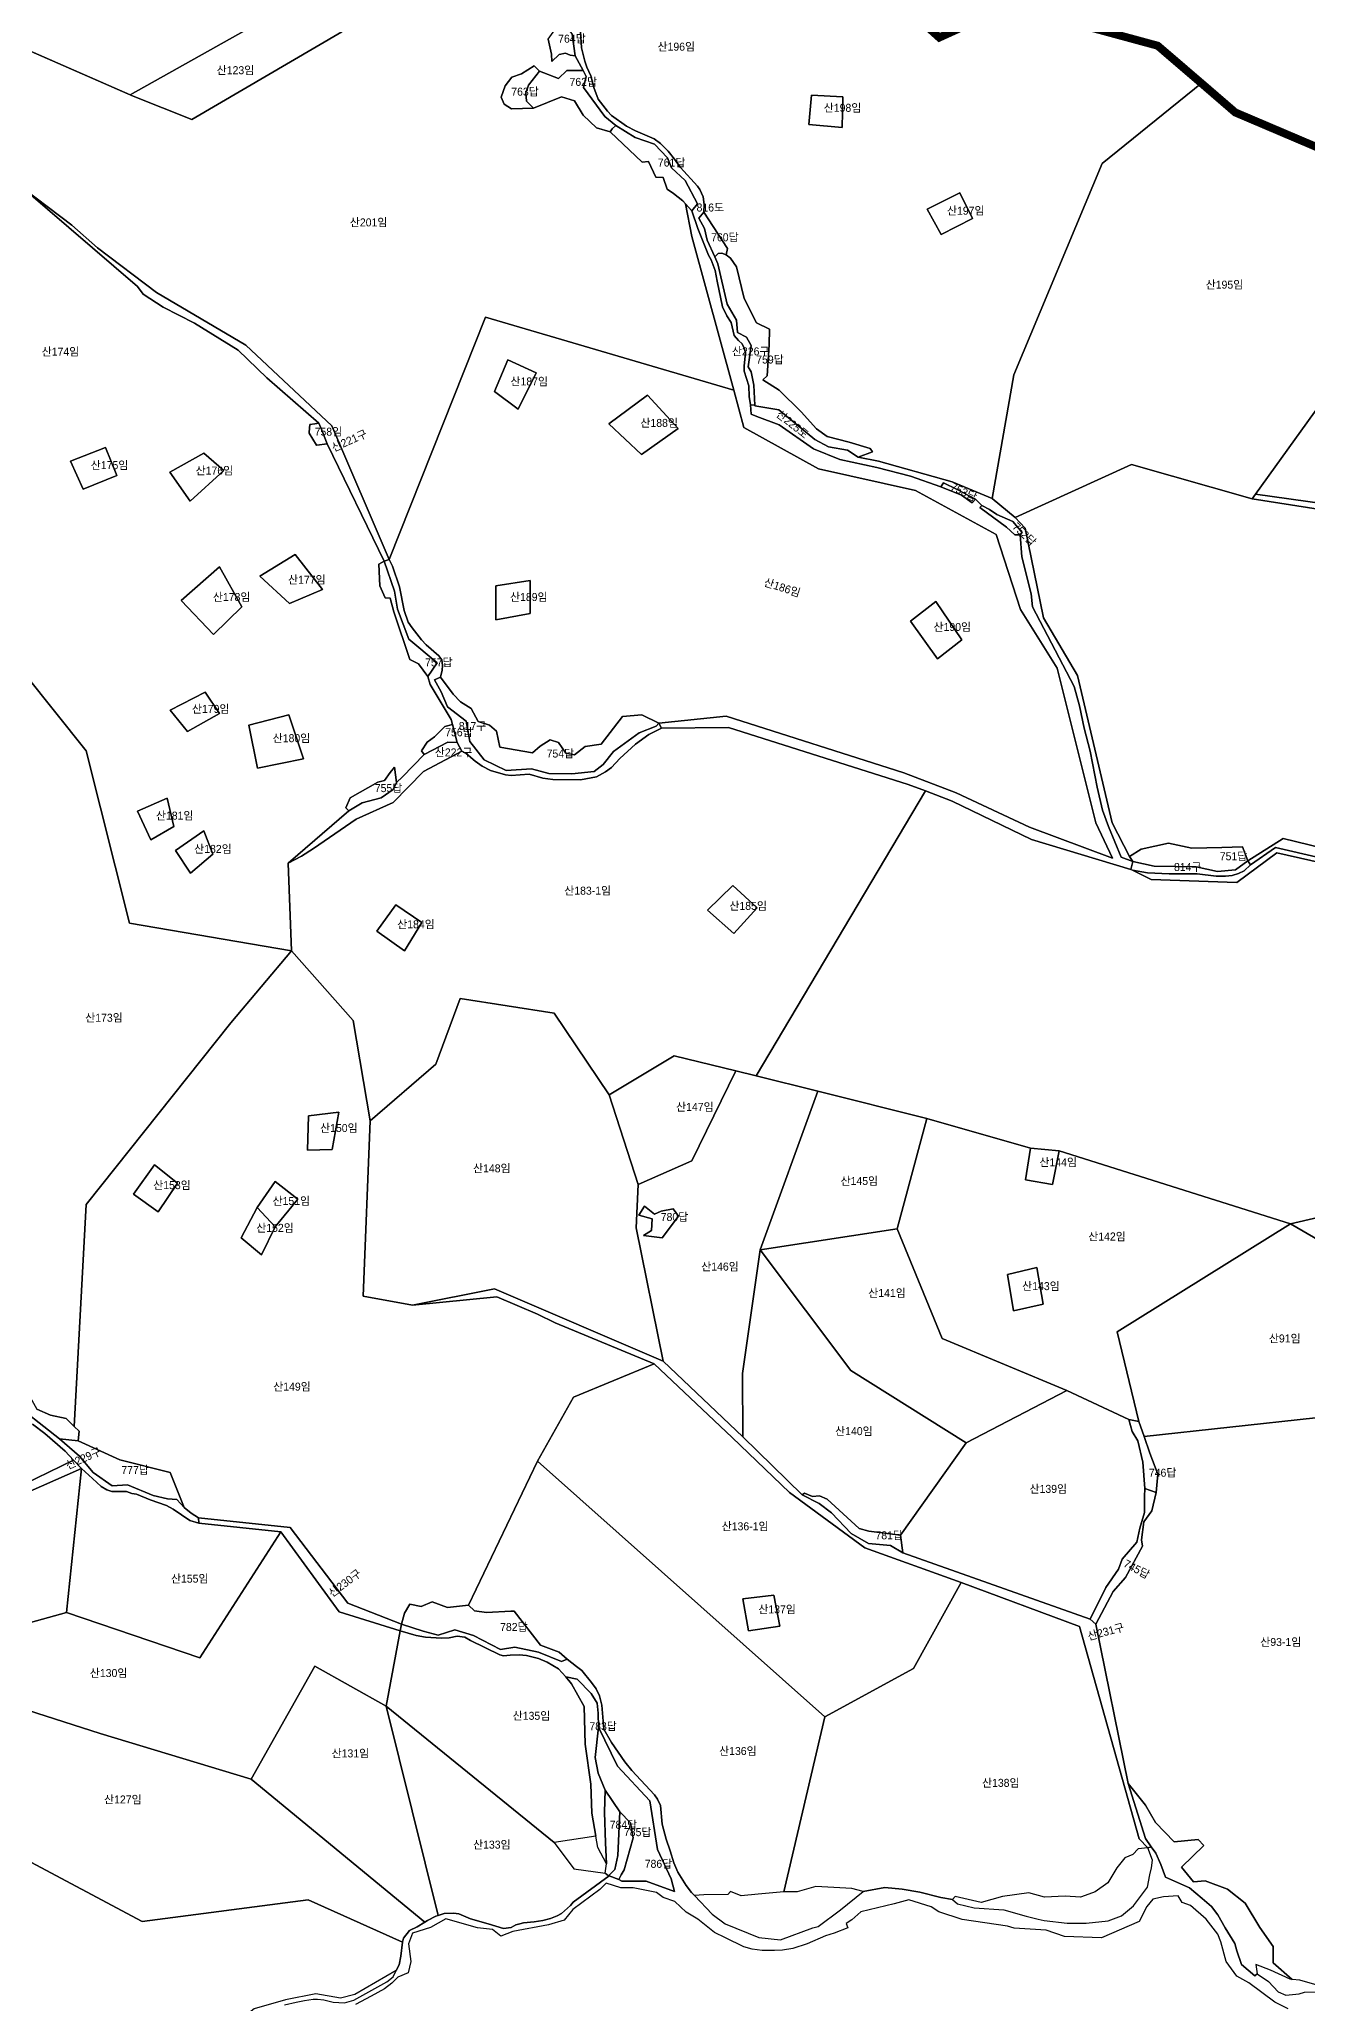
# Model space of a CAD drawing. Header units: metres. Extents: x 425810 to 429904, y 275710 to 280356.
# Drawn here: x 427812 to 428605, y 276658 to 277885 of the extents above; entities that cross this region are included whole.
import ezdxf

# ---------------------------------------------------------------- set-up
doc = ezdxf.new("R2010")
doc.units = ezdxf.units.M
doc.linetypes.add('boundary', pattern=[170, 150, -4, 4, -4, 4, -4])
for name, color, linetype in [('-00-경계_369-1 369 매입(20240430)', 7, 'Continuous'), ('00_지번', 6, 'Continuous'), ('00_지적', 6, 'Continuous')]:
    doc.layers.add(name, color=color, linetype=linetype)
doc.styles.get("Standard").update_dxf_attribs({"font": ''})
doc.styles.get('Standard').set_extended_font_data('Gulim')

msp = doc.modelspace()

# ---------------------------------------------------------------- linework, layer by layer
at = {"layer": '-00-경계_369-1 369 매입(20240430)', "color": 1, "linetype": 'boundary', "flags": 128}
msp.add_lwpolyline([(428568.2, 278277.7, 5, 5, -0.256621), (428516.8, 278290.7, 5, 5, 0), (428504.6, 278302.1, 5, 5, 0), (428496.1, 278302.1, 5, 5, 0), (428456.7, 278329.9, 5, 5, 0), (428428.1, 278337.9, 5, 5, 0), (428400.2, 278336.6, 5, 5, 0), (428393.5, 278342.4, 5, 5, 0), (428360.5, 278339.2, 5, 5, 0), (428354.6, 278333.9, 5, 5, 0), (428339.1, 278332.8, 5, 5, 0), (428328.7, 278336, 5, 5, 0), (428326.6, 278335.8, 5, 5, -0.1835), (428248, 278357, 5, 5, 0), (428217.5, 278379.1, 5, 5, 0), (428175, 278410.6, 5, 5, 0), (428156, 278422.2, 5, 5, 0), (428142.4, 278429.3, 5, 5, 0), (428040.5, 278481.6, 5, 5, 0), (427977.6, 278514.8, 5, 5, 0), (427941.6, 278533.2, 5, 5, 0), (427943.1, 278543.6, 5, 5, 0), (427944.7, 278554.2, 5, 5, 0), (427944.8, 278554.2, 5, 5, 0), (427949.7, 278585.8, 5, 5, 0), (427921.6, 278588.9, 5, 5, 0), (427848.9, 278616, 5, 5, 0), (427828.6, 278640.7, 5, 5, 0), (427798.7, 278646.6, 5, 5, 0), (427777.7, 278622.5, 5, 5, 0), (427733.6, 278606.1, 5, 5, 0), (427677.3, 278627, 5, 5, 0), (427610.6, 278627, 5, 5, 0), (427592.4, 278607.6, 5, 5, 0), (427587.8, 278607.7, 5, 5, 0), (427568, 278627, 5, 5, 0), (427514.1, 278627, 5, 5, 0), (427498.6, 278595.2, 5, 5, 0), (427334.5, 278598.5, 5, 5, 0), (427321.5, 278586.4, 5, 5, 0), (427300.2, 278581.3, 5, 5, 0), (427302, 278519, 5, 5, 0), (427297.9, 278481.1, 5, 5, 0), (427297.4, 278477.2, 5, 5, 0), (427251.4, 278493.1, 5, 5, 0), (427212.9, 278490, 5, 5, 0), (427192.2, 278480.9, 5, 5, 0), (427194.9, 278477, 5, 5, 0), (427190.8, 278468.7, 5, 5, 0), (427186.5, 278462.7, 5, 5, 0), (427174.5, 278461.4, 5, 5, 0), (427159.3, 278468.8, 5, 5, 0), (427160.1, 278470.3, 5, 5, 0), (427155.3, 278470.4, 5, 5, 0), (427145.4, 278471.7, 5, 5, 0), (427141.1, 278469.4, 5, 5, 0), (427135.9, 278471.6, 5, 5, 0), (427121.8, 278437.9, 5, 5, 0), (427126.6, 278389.7, 5, 5, 0), (427123.2, 278338.4, 5, 5, 0), (427104.6, 278330.1, 5, 5, 0), (427060.1, 278310.4, 5, 5, 0), (427026.2, 278280.4, 5, 5, 0), (427014.5, 278270.1, 5, 5, 0), (426953.9, 278216.8, 5, 5, 0), (426978.1, 278210.1, 5, 5, 0), (427020.1, 278179.5, 5, 5, 0), (427026.2, 278172.9, 5, 5, 0), (426987.7, 278121.7, 5, 5, 0), (427011.7, 277949.6, 5, 5, 0), (427009.6, 277929.7, 5, 5, 0), (427020.6, 277882.8, 5, 5, 0), (427004.1, 277845.4, 5, 5, 0), (427010.7, 277787.5, 5, 5, 0), (427000, 277733.8, 5, 5, 0), (426988.1, 277685.2, 5, 5, 0), (427071.8, 277618.6, 5, 5, 0), (427116.5, 277643.5, 5, 5, 0), (427176.4, 277639.2, 5, 5, 0), (427227.5, 277610.4, 5, 5, 0), (427276.4, 277572.5, 5, 5, 0), (427321.1, 277585.1, 5, 5, 0), (427330.2, 277571.3, 5, 5, 0), (427344, 277550.6, 5, 5, 0), (427365.1, 277566.3, 5, 5, 0), (427375.3, 277574, 5, 5, 0), (427398.3, 277600.7, 5, 5, 0), (427494.7, 277583, 5, 5, 0), (427544, 277627.2, 5, 5, 0), (427567.5, 277711, 5, 5, 0), (427554.4, 277765.4, 5, 5, 0), (427542.1, 277816.9, 5, 5, 0), (427541.1, 277820.7, 5, 5, 0), (427560.7, 277905.6, 5, 5, 0), (427645.9, 277978.1, 5, 5, 0), (427744.5, 278038.6, 5, 5, 0), (427769.9, 278054.2, 5, 5, 0), (427843.2, 278092.1, 5, 5, 0), (427863.4, 278107.4, 5, 5, 0), (427882.7, 278137.9, 5, 5, 0), (427884, 278166.4, 5, 5, 0), (427887.3, 278175.3, 5, 5, 0), (427911.4, 278196.9, 5, 5, 0), (427912, 278222.7, 5, 5, 0), (427957.7, 278215, 5, 5, 0), (428012.1, 277983.4, 5, 5, 0), (428096.9, 278017.9, 5, 5, 0), (428242.9, 277930.4, 5, 5, 0), (428306.4, 277955.4, 5, 5, 0), (428324.6, 277923.6, 5, 5, 0), (428355.6, 277903.5, 5, 5, 0), (428374.9, 277886.2, 5, 5, 0), (428418.9, 277906.2, 5, 5, 0), (428511.4, 277881.1, 5, 5, 0), (428538.8, 277857.6, 5, 5, 0), (428559.9, 277839.4, 5, 5, 0), (428637, 277806.6, 5, 5, 0), (428652.4, 277809.9, 5, 5, 0), (428668.4, 277830.7, 5, 5, 0), (428701, 277880.8, 5, 5, 0), (428728.3, 277913.7, 5, 5, 0), (428781.4, 277944.5, 5, 5, 0), (428812, 277973.7, 5, 5, 0), (428825.5, 278025.9, 5, 5, 0), (428800.2, 278143.8, 5, 5, 0), (428770.4, 278292, 5, 5, 0), (428769.5, 278303.1, 5, 5, 0), (428763.5, 278310.2, 5, 5, 0), (428768.7, 278316.8, 5, 5, 0), (428772.3, 278323.9, 5, 5, 0), (428773, 278326.3, 5, 5, 0), (428774.6, 278332.3, 5, 5, 0), (428775, 278335.6, 5, 5, 0), (428775.3, 278344.6, 5, 5, 0), (428773.3, 278344.1, 5, 5, 0), (428766.8, 278345.3, 5, 5, 0), (428765.8, 278348.3, 5, 5, 0), (428758.9, 278369, 5, 5, 0), (428750.7, 278369.4, 5, 5, -0.399832), (428717.9, 278316.6, 5, 5, 0), (428568.2, 278277.7, 5, 5, -0.000062), (428568.2, 278277.7, 0, 0, 0)], format="xyseb", dxfattribs=at)
at = {"layer": '00_지적', "linetype": 'Continuous', "flags": 128}
for points in [[(427887.3, 278175.3), (427911.4, 278196.9), (427912, 278222.7), (427957.7, 278215), (428012.1, 277983.4), (428009.1, 277957.2), (427992.3, 277961), (427987.8, 277937.9), (428005.7, 277927), (427869.3, 277850.4), (427738.1, 277907.6), (427643, 277909.2), (427560.7, 277905.6), (427645.9, 277978.1), (427769.9, 278054.2), (427843.2, 278092.1), (427863.4, 278107.4), (427882.7, 278137.9), (427884, 278166.4), (427887.3, 278175.3)], [(428005.7, 277927), (428005.6, 277926.3), (428001.4, 277889.8), (427907.7, 277835), (427871.1, 277849.6), (427869.3, 277850.4), (428005.7, 277927)], [(428147.4, 277874.7), (428144.2, 277875.1), (428141.3, 277876.5), (428137.3, 277875.7), (428132.8, 277871.2), (428132.6, 277875.9), (428130.4, 277885.1), (428134.7, 277891.1), (428142.8, 277891.5), (428145.5, 277888.4), (428147.4, 277874.7)], [(428121.2, 277842), (428107.6, 277841.6), (428102.9, 277844.6), (428101.1, 277849), (428103.6, 277856.1), (428107.7, 277861.4), (428113.8, 277863.5), (428121.7, 277868.5), (428125, 277865.1), (428118.2, 277856.5), (428116.5, 277851.6), (428117, 277846.5), (428121.2, 277842)], [(428152.3, 277865.7), (428154.3, 277861.8), (428152.5, 277854.9), (428165.8, 277836.8), (428172.8, 277831.2), (428170.4, 277829.1), (428169.2, 277827.2), (428160.6, 277829.8), (428152.3, 277837.8), (428147, 277846.7), (428138.7, 277849.1), (428121.2, 277842), (428117, 277846.5), (428116.5, 277851.6), (428118.2, 277856.5), (428125, 277865.1), (428137, 277860.7), (428142.2, 277865.7), (428152.3, 277865.7)], [(428637, 277806.6), (428699.1, 277784), (428702.7, 277781.8), (428699.2, 277776.9), (428572.5, 277600.8), (428570.4, 277597.9), (428495.1, 277619.5), (428422.4, 277586.2), (428407.9, 277598.1), (428421.5, 277675.5), (428476.8, 277807.6), (428538.8, 277857.6), (428559.9, 277839.4), (428637, 277806.6)], [(428314.1, 277829.9), (428314.7, 277849.1), (428295, 277850.3), (428293.3, 277831.8), (428314.1, 277829.9)], [(428314.1, 277829.9), (428293.3, 277831.8), (428295, 277850.3), (428314.7, 277849.1), (428314.1, 277829.9)], [(428169.2, 277827.2), (428170.4, 277829.1), (428172.8, 277831.2), (428184.9, 277823.7), (428197, 277819.5), (428205.1, 277811), (428207.5, 277804.8), (428216.1, 277796.9), (428223.7, 277782.2), (428220.3, 277777.9), (428216.3, 277782.3), (428214.7, 277784.1), (428208.7, 277788.8), (428204.9, 277791.5), (428202.3, 277798.8), (428197.7, 277799), (428193.2, 277808.8), (428189.1, 277808.3), (428169.2, 277827.2)], [(427802.7, 277791.7), (427832.8, 277768.9), (427848.8, 277754.8), (427885.6, 277726.9), (427941.4, 277694), (427995.3, 277643.6), (428031.1, 277560.1), (428027.9, 277559), (427992.3, 277632.4), (427989, 277640.8), (427987.2, 277645.3), (427954.6, 277673.6), (427936.7, 277690.8), (427909.5, 277707.7), (427889.9, 277717.8), (427877.3, 277725.9), (427873.8, 277730.7), (427802.7, 277791.7)], [(428220.3, 277777.9), (428224, 277766.8), (428230.6, 277750.3), (428232.3, 277747.3), (428234.9, 277740.6), (428236, 277733.9), (428239.5, 277718), (428242.2, 277712.3), (428244.8, 277708.2), (428246.6, 277700), (428249.5, 277696.9), (428251.6, 277694.9), (428253, 277692.2), (428253.7, 277689.3), (428253, 277680.9), (428252.9, 277677.7), (428255.9, 277668.6), (428256.1, 277662), (428257, 277656.8), (428257.3, 277650.9), (428260.8, 277649.5), (428274.8, 277644.3), (428296.2, 277629.1), (428312.8, 277622.5), (428335.9, 277617.5), (428356.9, 277612.1), (428375.8, 277605.4), (428388.8, 277600.2), (428395.5, 277595.5), (428397.5, 277597.7), (428401.5, 277593.8), (428400.3, 277592.6), (428416.9, 277580.3), (428422.2, 277575.4), (428425.4, 277575.5), (428426.4, 277561.8), (428432.3, 277538.5), (428433.1, 277530.5), (428459.3, 277480.6), (428462.6, 277468.6), (428465.4, 277454.6), (428469.2, 277440.3), (428473.5, 277417.8), (428477, 277403.5), (428480.6, 277393.2), (428488.6, 277374), (428495.9, 277371.4), (428494.7, 277366.4), (428432.5, 277385), (428382.9, 277409.1), (428366.2, 277415.4), (428355.5, 277419.5), (428243.1, 277455), (428201.2, 277454.7), (428199.7, 277457.8), (428241.8, 277462.1), (428352.8, 277426.7), (428385.5, 277414.3), (428431.2, 277392.7), (428483.1, 277373.4), (428472.8, 277395.4), (428448.5, 277492.1), (428425.7, 277528.8), (428410.5, 277575.6), (428360, 277603.2), (428299.4, 277616.8), (428252.8, 277642.6), (428246.4, 277665.9), (428220.2, 277761.9), (428216.3, 277782.3), (428220.3, 277777.9)], [(428376, 277763.1), (428395.7, 277773.2), (428387.7, 277789.1), (428367.4, 277778.9), (428376, 277763.1)], [(428376, 277763.1), (428367.4, 277778.9), (428387.7, 277789.1), (428395.7, 277773.2), (428376, 277763.1)], [(428241.8, 277750.5), (428239, 277751.5), (428236.8, 277751.3), (428234.7, 277749.2), (428229.9, 277759.7), (428228.2, 277766.8), (428224.7, 277773.3), (428227.8, 277777), (428242.5, 277754.4), (428241.8, 277750.5)], [(428241.8, 277750.5), (428244.5, 277748.4), (428248.2, 277742.9), (428253, 277723.2), (428260.6, 277708), (428268.7, 277703.9), (428268.6, 277694.2), (428267.4, 277674.9), (428264.6, 277672.3), (428274.9, 277665.9), (428288.5, 277652.4), (428298.2, 277641.6), (428304.8, 277636.9), (428318.6, 277633.4), (428331.7, 277629.5), (428333.1, 277627.3), (428324.3, 277623.9), (428317.6, 277628.3), (428305.6, 277630.5), (428297.2, 277635.1), (428274.6, 277653.5), (428259.7, 277656.1), (428259.7, 277656.5), (428258.9, 277668.9), (428257.4, 277677.4), (428255.4, 277680.5), (428257.3, 277693.8), (428254.4, 277699), (428248.8, 277701.9), (428248.1, 277709.7), (428242.3, 277719.7), (428236.5, 277744.8), (428234.7, 277749.2), (428236.8, 277751.3), (428239, 277751.5), (428241.8, 277750.5)], [(428246.4, 277665.9), (428252.8, 277642.6), (428299.4, 277616.8), (428360, 277603.2), (428410.5, 277575.6), (428425.7, 277528.8), (428448.5, 277492.1), (428472.8, 277395.4), (428483.1, 277373.4), (428431.2, 277392.7), (428385.5, 277414.3), (428352.8, 277426.7), (428241.8, 277462.1), (428199.7, 277457.8), (428188.9, 277463), (428176.9, 277462), (428163.5, 277444.6), (428153.5, 277443.1), (428147, 277438), (428141.4, 277439), (428137, 277445.8), (428131.8, 277447.3), (428125.4, 277443.5), (428120.7, 277439.3), (428100.2, 277442.8), (428098.1, 277452.8), (428093.8, 277456.6), (428086.7, 277458.9), (428082.4, 277466.9), (428075.7, 277471.1), (428071, 277476), (428063.1, 277486.6), (428064.2, 277490.9), (428064.4, 277493.8), (428063.9, 277497.4), (428062.1, 277499.8), (428054.2, 277506.8), (428051.2, 277509.9), (428045.4, 277517.3), (428043, 277520.9), (428040.4, 277528.2), (428037.6, 277543), (428033.2, 277555.9), (428031.1, 277560.1), (428091.3, 277711.5), (428246.4, 277665.9)], [(428111.8, 277654), (428122.9, 277676.7), (428105.3, 277684.8), (428096.9, 277665), (428111.8, 277654)], [(428111.8, 277654), (428096.9, 277665), (428105.3, 277684.8), (428122.9, 277676.7), (428111.8, 277654)], [(428188.7, 277625.7), (428211.6, 277641.9), (428192.5, 277662.8), (428168.4, 277644.9), (428188.7, 277625.7)], [(428188.7, 277625.7), (428168.4, 277644.9), (428192.5, 277662.8), (428211.6, 277641.9), (428188.7, 277625.7)], [(428259.7, 277656.5), (428259.7, 277656.1), (428274.6, 277653.5), (428297.2, 277635.1), (428305.6, 277630.5), (428317.6, 277628.3), (428324.3, 277623.9), (428337, 277621.6), (428382.9, 277608.6), (428407.9, 277598.1), (428422.4, 277586.2), (428428.5, 277579.6), (428440, 277523.6), (428461.3, 277487.6), (428482.9, 277395.4), (428493.8, 277374.4), (428495.9, 277371.4), (428488.6, 277374), (428480.6, 277393.2), (428477, 277403.5), (428473.5, 277417.8), (428469.2, 277440.3), (428465.4, 277454.6), (428462.6, 277468.6), (428459.3, 277480.6), (428433.1, 277530.5), (428432.3, 277538.5), (428426.4, 277561.8), (428425.4, 277575.5), (428426.6, 277576.9), (428420.9, 277583.7), (428410.8, 277588.1), (428406.3, 277591.3), (428401.5, 277593.8), (428397.5, 277597.7), (428386.1, 277603.8), (428377.6, 277608), (428375.8, 277605.4), (428356.9, 277612.1), (428335.9, 277617.5), (428312.8, 277622.5), (428296.2, 277629.1), (428274.8, 277644.3), (428260.8, 277649.5), (428257.3, 277650.9), (428257, 277656.8), (428259.7, 277656.5)], [(427987.2, 277645.3), (427989, 277640.8), (427992.3, 277632.4), (427985.9, 277631.5), (427985.6, 277631.5), (427981.1, 277638.9), (427981.1, 277639.6), (427981.5, 277644.4), (427984.6, 277644.8), (427987.2, 277645.3)], [(427839.8, 277603.9), (427860.9, 277612.5), (427853.8, 277630.1), (427831.9, 277621.6), (427839.8, 277603.9)], [(427839.8, 277603.9), (427831.9, 277621.6), (427853.8, 277630.1), (427860.9, 277612.5), (427839.8, 277603.9)], [(427906.6, 277596.4), (427927.8, 277615.7), (427915.2, 277626.4), (427894, 277614.6), (427906.6, 277596.4)], [(427906.6, 277596.4), (427894, 277614.6), (427915.2, 277626.4), (427927.8, 277615.7), (427906.6, 277596.4)], [(428375.8, 277605.4), (428377.6, 277608), (428386.1, 277603.8), (428397.5, 277597.7), (428395.5, 277595.5), (428388.8, 277600.2), (428375.8, 277605.4)], [(428401.5, 277593.8), (428406.3, 277591.3), (428410.8, 277588.1), (428420.9, 277583.7), (428426.6, 277576.9), (428425.4, 277575.5), (428422.2, 277575.4), (428416.9, 277580.3), (428400.3, 277592.6), (428401.5, 277593.8)], [(427968.7, 277532.5), (427989.4, 277541.3), (427972.4, 277563.1), (427950.2, 277549.6), (427968.7, 277532.5)], [(427968.7, 277532.5), (427950.2, 277549.6), (427972.4, 277563.1), (427989.4, 277541.3), (427968.7, 277532.5)], [(428055.2, 277486.9), (428049.5, 277494.8), (428044, 277497.6), (428033.9, 277527.3), (428031.6, 277535.8), (428028.6, 277536.2), (428025.2, 277543.5), (428024.7, 277557.1), (428027.9, 277559), (428034.4, 277540.2), (428036.2, 277529), (428043.4, 277510.2), (428061, 277495.4), (428055.2, 277486.9)], [(428031.1, 277560.1), (428033.2, 277555.9), (428037.6, 277543), (428040.4, 277528.2), (428043, 277520.9), (428045.4, 277517.3), (428051.2, 277509.9), (428054.2, 277506.8), (428062.1, 277499.8), (428063.9, 277497.4), (428064.4, 277493.8), (428064.2, 277490.9), (428063.1, 277486.6), (428059.4, 277484.9), (428063.6, 277477.4), (428067.6, 277468), (428079.1, 277459.1), (428081.4, 277446.4), (428090.5, 277434.8), (428104.1, 277428.3), (428120, 277429.2), (428130.8, 277426.3), (428145.3, 277426.1), (428159.1, 277427.6), (428164.8, 277432), (428171.2, 277440.1), (428187.4, 277451.8), (428197.9, 277455.8), (428199.7, 277457.8), (428201.2, 277454.7), (428193.3, 277450.7), (428185, 277444.7), (428175.3, 277435.7), (428170, 277430.1), (428166.3, 277427.4), (428160.6, 277424.3), (428150.6, 277422.3), (428133.4, 277422.6), (428127.2, 277423.4), (428118.6, 277425.9), (428107.4, 277425), (428103.8, 277425.4), (428094.4, 277428.2), (428089.2, 277431), (428084.8, 277434), (428079.2, 277438.8), (428076.5, 277440.3), (428073.6, 277445.8), (428070.6, 277456.9), (428069.8, 277460.1), (428056.6, 277482), (428055.2, 277486.9), (428061, 277495.4), (428043.4, 277510.2), (428036.2, 277529), (428034.4, 277540.2), (428027.9, 277559), (428031.1, 277560.1)], [(427921.3, 277513.2), (427939, 277530.4), (427925, 277555.5), (427901.1, 277534.5), (427921.3, 277513.2)], [(427921.3, 277513.2), (427901.1, 277534.5), (427925, 277555.5), (427939, 277530.4), (427921.3, 277513.2)], [(428097.8, 277522.3), (428119.2, 277526.3), (428119.1, 277546.9), (428097.7, 277543.5), (428097.8, 277522.3)], [(428097.8, 277522.3), (428097.7, 277543.5), (428119.1, 277546.9), (428119.2, 277526.3), (428097.8, 277522.3)], [(428373.7, 277498), (428357, 277521.6), (428372.7, 277533.8), (428388.9, 277509.9), (428373.7, 277498)], [(428373.7, 277498), (428388.9, 277509.9), (428372.7, 277533.8), (428357, 277521.6), (428373.7, 277498)], [(428199.7, 277457.8), (428197.9, 277455.8), (428187.4, 277451.8), (428171.2, 277440.1), (428164.8, 277432), (428159.1, 277427.6), (428145.3, 277426.1), (428130.8, 277426.3), (428120, 277429.2), (428104.1, 277428.3), (428090.5, 277434.8), (428081.4, 277446.4), (428079.1, 277459.1), (428067.6, 277468), (428063.6, 277477.4), (428059.4, 277484.9), (428063.1, 277486.6), (428071, 277476), (428075.7, 277471.1), (428082.4, 277466.9), (428086.7, 277458.9), (428093.8, 277456.6), (428098.1, 277452.8), (428100.2, 277442.8), (428120.7, 277439.3), (428125.4, 277443.5), (428131.8, 277447.3), (428137, 277445.8), (428141.4, 277439), (428147, 277438), (428153.5, 277443.1), (428163.5, 277444.6), (428176.9, 277462), (428188.9, 277463), (428199.7, 277457.8)], [(427905.1, 277452.5), (427925.1, 277463.8), (427916, 277477.1), (427894.1, 277465.9), (427905.1, 277452.5)], [(427905.1, 277452.5), (427894.1, 277465.9), (427916, 277477.1), (427925.1, 277463.8), (427905.1, 277452.5)], [(427948.7, 277429.7), (427977.6, 277435.4), (427968.4, 277462.9), (427943.3, 277456.6), (427948.7, 277429.7)], [(427948.7, 277429.7), (427943.3, 277456.6), (427968.4, 277462.9), (427977.6, 277435.4), (427948.7, 277429.7)], [(428076.5, 277440.3), (428079.2, 277438.8), (428084.8, 277434), (428089.2, 277431), (428094.4, 277428.2), (428103.8, 277425.4), (428107.4, 277425), (428118.6, 277425.9), (428127.2, 277423.4), (428133.4, 277422.6), (428150.6, 277422.3), (428160.6, 277424.3), (428166.3, 277427.4), (428170, 277430.1), (428175.3, 277435.7), (428185, 277444.7), (428193.3, 277450.7), (428201.2, 277454.7), (428243.1, 277455), (428355.5, 277419.5), (428366.2, 277415.4), (428260.5, 277237.4), (428247.8, 277240.5), (428209.2, 277250), (428168.5, 277225.6), (428134.1, 277276.5), (428075.5, 277285.8), (428060.2, 277244.7), (428019.2, 277209.3), (428008.6, 277271.9), (427970, 277315.5), (427968, 277370.2), (427976.2, 277374.7), (427983.7, 277379.4), (428010.5, 277397.7), (428033.5, 277408.1), (428052.5, 277427.6), (428076.5, 277440.3)], [(428070.6, 277456.9), (428073.6, 277445.8), (428067.7, 277445.9), (428053, 277438.2), (428051.2, 277440.5), (428054.9, 277446), (428059.4, 277449.3), (428065.8, 277455.6), (428070.6, 277456.9)], [(428073.6, 277445.8), (428076.5, 277440.3), (428052.5, 277427.6), (428033.5, 277408.1), (428010.5, 277397.7), (427983.7, 277379.4), (427976.2, 277374.7), (427968, 277370.2), (428005.8, 277402.9), (428014.1, 277407.9), (428026.1, 277411.2), (428033.6, 277416.4), (428035.7, 277420.8), (428039.4, 277424.2), (428053, 277438.2), (428067.7, 277445.9), (428073.6, 277445.8)], [(428005.8, 277402.9), (428003.9, 277404.8), (428006.8, 277411.2), (428024, 277421), (428028.2, 277421.9), (428031.6, 277426.9), (428034.5, 277430.2), (428035.7, 277420.8), (428033.6, 277416.4), (428026.1, 277411.2), (428014.1, 277407.9), (428005.8, 277402.9)], [(427882.1, 277384.9), (427896.4, 277393.3), (427892.3, 277411), (427873.7, 277402.7), (427882.1, 277384.9)], [(427882.1, 277384.9), (427873.7, 277402.7), (427892.3, 277411), (427896.4, 277393.3), (427882.1, 277384.9)], [(427907, 277364), (427920.8, 277376), (427915.2, 277390.4), (427897.5, 277378.2), (427907, 277364)], [(427907, 277364), (427897.5, 277378.2), (427915.2, 277390.4), (427920.8, 277376), (427907, 277364)], [(428493.8, 277374.4), (428501.1, 277379.1), (428518.2, 277382.7), (428532.8, 277379.6), (428551.5, 277380.1), (428564.5, 277380.5), (428567.8, 277371.8), (428560.1, 277366.2), (428548.8, 277365), (428535.4, 277367.9), (428509.1, 277368.5), (428495.9, 277371.4), (428493.8, 277374.4)], [(428567.8, 277371.8), (428569.5, 277369.3), (428565.4, 277365.5), (428561.9, 277363.8), (428558, 277362.5), (428553.7, 277362.1), (428548, 277362.2), (428536.1, 277363.6), (428518.5, 277363.6), (428505, 277364.2), (428495.6, 277365.9), (428494.7, 277366.4), (428495.9, 277371.4), (428509.1, 277368.5), (428535.4, 277367.9), (428548.8, 277365), (428560.1, 277366.2), (428567.8, 277371.8)], [(428246.4, 277326.4), (428230, 277340.9), (428245.8, 277356.3), (428261.1, 277342.4), (428246.4, 277326.4)], [(428246.4, 277326.4), (428261.1, 277342.4), (428245.8, 277356.3), (428230, 277340.9), (428246.4, 277326.4)], [(428040.6, 277315.5), (428023.4, 277327.7), (428035.2, 277344.3), (428051.5, 277333.3), (428040.6, 277315.5)], [(428040.6, 277315.5), (428051.5, 277333.3), (428035.2, 277344.3), (428023.4, 277327.7), (428040.6, 277315.5)], [(428019.2, 277209.3), (428014.8, 277099.7), (428045.6, 277094.2), (428098.4, 277099.3), (428123.8, 277088.5), (428134.8, 277083), (428196.7, 277057.4), (428146.2, 277036.7), (428123.8, 276996.6), (428080.6, 276906.7), (428067.5, 276905.2), (428057.9, 276908.8), (428051.1, 276905.7), (428043.9, 276907.2), (428040.7, 276901.7), (428038.7, 276894.8), (428005.2, 276907.8), (427969.3, 276955.2), (427912, 276961.2), (427907.3, 276964.2), (427903, 276967.7), (427894.2, 276989.5), (427862.8, 276997.5), (427836.8, 277009.4), (427837.3, 277015.3), (427834.3, 277018.3), (427841.7, 277156.9), (427932.2, 277270.6), (427970, 277315.5), (428008.6, 277271.9), (428019.2, 277209.3)], [(428168.5, 277225.6), (428186.6, 277169.5), (428185.4, 277142.4), (428202.4, 277059), (428096.9, 277104.3), (428045.6, 277094.2), (428014.8, 277099.7), (428019.2, 277209.3), (428060.2, 277244.7), (428075.5, 277285.8), (428134.1, 277276.5), (428168.5, 277225.6)], [(428168.5, 277225.6), (428209.2, 277250), (428247.8, 277240.5), (428220.2, 277184.3), (428186.6, 277169.5), (428168.5, 277225.6)], [(428247.8, 277240.5), (428260.5, 277237.4), (428299, 277227.8), (428263, 277128.7), (428251.9, 277051.3), (428252.1, 277011.9), (428202.4, 277059), (428185.4, 277142.4), (428186.6, 277169.5), (428220.2, 277184.3), (428247.8, 277240.5)], [(428367.1, 277210.7), (428348.5, 277141.8), (428263, 277128.7), (428299, 277227.8), (428367.1, 277210.7)], [(427980.1, 277191), (427980.7, 277212.4), (427999.6, 277214.6), (427995.4, 277191.4), (427980.1, 277191)], [(427980.1, 277191), (427995.4, 277191.4), (427999.6, 277214.6), (427980.7, 277212.4), (427980.1, 277191)], [(428431.9, 277192.1), (428428.8, 277172.4), (428445.7, 277169.6), (428449.9, 277190.5), (428594.5, 277144.9), (428486.1, 277077.5), (428499.6, 277021.5), (428493.3, 277022.7), (428454.6, 277040.7), (428376.8, 277073.3), (428348.5, 277141.8), (428367.1, 277210.7), (428431.9, 277192.1)], [(428449.9, 277190.5), (428445.7, 277169.6), (428428.8, 277172.4), (428431.9, 277192.1), (428449.9, 277190.5)], [(427886.6, 277152.5), (427871.2, 277163.5), (427884.5, 277181.7), (427898.8, 277170.4), (427886.6, 277152.5)], [(427886.6, 277152.5), (427898.8, 277170.4), (427884.5, 277181.7), (427871.2, 277163.5), (427886.6, 277152.5)], [(427959.8, 277143.1), (427973.9, 277160.3), (427959.9, 277171.3), (427948.5, 277155.2), (427938.6, 277136.2), (427951.3, 277125.6), (427959.8, 277143.1)], [(427959.8, 277143.1), (427948.5, 277155.2), (427959.9, 277171.3), (427973.9, 277160.3), (427959.8, 277143.1)], [(428716.7, 277173.3), (428707.9, 277167.6), (428700.9, 277164.6), (428688.7, 277155.1), (428690.1, 277150.5), (428692.3, 277147.2), (428702.7, 277145.4), (428708.5, 277141.1), (428696, 277120.4), (428670, 277070.8), (428627.6, 277067.5), (428619.9, 277081.5), (428641.4, 277101.5), (428631.1, 277123.6), (428594.5, 277144.9), (428716.7, 277173.3)], [(427959.8, 277143.1), (427951.3, 277125.6), (427938.6, 277136.2), (427948.5, 277155.2), (427959.8, 277143.1)], [(428201.6, 277136.1), (428211.9, 277149.8), (428208.6, 277154.2), (428201.1, 277152.8), (428197, 277151), (428190.7, 277156), (428187.2, 277150.3), (428195.4, 277148), (428195.1, 277140.7), (428190, 277137.6), (428201.6, 277136.1)], [(428201.6, 277136.1), (428190, 277137.6), (428195.1, 277140.7), (428195.4, 277148), (428187.2, 277150.3), (428190.7, 277156), (428197, 277151), (428201.1, 277152.8), (428208.6, 277154.2), (428211.9, 277149.8), (428201.6, 277136.1)], [(428348.5, 277141.8), (428376.8, 277073.3), (428454.6, 277040.7), (428391.7, 277008.1), (428319.6, 277053.2), (428263, 277128.7), (428348.5, 277141.8)], [(428594.5, 277144.9), (428631.1, 277123.6), (428641.4, 277101.5), (428619.9, 277081.5), (428627.6, 277067.5), (428610.1, 277023.6), (428502.9, 277012), (428499.6, 277021.5), (428486.1, 277077.5), (428594.5, 277144.9)], [(428252.1, 277011.9), (428251.9, 277051.3), (428263, 277128.7), (428319.6, 277053.2), (428391.7, 277008.1), (428350.7, 276950.4), (428330.9, 276952.8), (428324.8, 276954.6), (428304.9, 276972.9), (428300, 276974.9), (428295.7, 276974.6), (428290.7, 276976.6), (428289.3, 276975.5), (428252.1, 277011.9)], [(428421.2, 277090.5), (428439.9, 277094.7), (428435.9, 277117.6), (428417.5, 277113.3), (428421.2, 277090.5)], [(428421.2, 277090.5), (428417.5, 277113.3), (428435.9, 277117.6), (428439.9, 277094.7), (428421.2, 277090.5)], [(428045.6, 277094.2), (428096.9, 277104.3), (428202.4, 277059), (428252.1, 277011.9), (428289.3, 276975.5), (428299.9, 276970.1), (428307.5, 276964.4), (428319.8, 276951.5), (428330.7, 276945.2), (428344.4, 276943.9), (428352.2, 276939.3), (428469.3, 276897.9), (428472.8, 276894.7), (428492.9, 276795.1), (428503.7, 276760.9), (428507.4, 276755.6), (428505.2, 276754.9), (428499.9, 276760.6), (428462.6, 276893.4), (428388.6, 276920.7), (428328.4, 276942.5), (428281.2, 276977), (428245.5, 277011.4), (428196.7, 277057.4), (428134.8, 277083), (428123.8, 277088.5), (428098.4, 277099.3), (428045.6, 277094.2)], [(427752.4, 277084.6), (427756.2, 277084.8), (427759.4, 277090.9), (427762.8, 277098.4), (427768.6, 277095.1), (427779.7, 277076), (427785.1, 277064.2), (427797.5, 277052.2), (427804.3, 277043.7), (427803.5, 277040.6), (427806.7, 277036.7), (427810.8, 277029.1), (427819.5, 277025.3), (427829.3, 277023.2), (427834.3, 277018.3), (427837.3, 277015.3), (427836.8, 277009.4), (427825.1, 277010.6), (427792.7, 277036), (427786.2, 277049), (427778.2, 277055.8), (427772.7, 277064.3), (427753.9, 277080.9), (427752.4, 277084.6)], [(427833.8, 276997.2), (427838.7, 276992), (427781.4, 276966.8), (427721.7, 276965.8), (427635.8, 277008.9), (427547.9, 277054.8), (427520.9, 277075.7), (427551.1, 277055.2), (427721.2, 276970.8), (427779.7, 276971), (427833.8, 276997.2)], [(428196.7, 277057.4), (428245.5, 277011.4), (428281.2, 276977), (428328.4, 276942.5), (428388.6, 276920.7), (428358.7, 276867.1), (428303.4, 276836.8), (428123.8, 276996.6), (428146.2, 277036.7), (428196.7, 277057.4)], [(428454.6, 277040.7), (428493.3, 277022.7), (428495.4, 277015.1), (428499, 277009.3), (428502.2, 276995.9), (428503.3, 276979.6), (428503.1, 276974.6), (428503.1, 276964.6), (428500.3, 276954.8), (428498.3, 276945.9), (428489.2, 276935.4), (428486.9, 276929.1), (428478.9, 276917.7), (428469.3, 276897.9), (428352.2, 276939.3), (428350.7, 276950.4), (428391.7, 277008.1), (428454.6, 277040.7)], [(428493.3, 277022.7), (428499.6, 277021.5), (428502.9, 277012), (428506.4, 277001.7), (428511.5, 276988.5), (428510.5, 276977), (428503.3, 276979.6), (428502.2, 276995.9), (428499, 277009.3), (428495.4, 277015.1), (428493.3, 277022.7)], [(427836.8, 277009.4), (427862.8, 276997.5), (427894.2, 276989.5), (427903, 276967.7), (427898.3, 276972.6), (427892.6, 276973.1), (427883.6, 276975.1), (427867.5, 276981.9), (427858, 276981.3), (427846, 276989.6), (427837.5, 276999.7), (427825.1, 277010.6), (427836.8, 277009.4)], [(428123.8, 276996.6), (428303.4, 276836.8), (428277.8, 276727.6), (428261.6, 276726), (428251, 276725), (428244.5, 276727.7), (428242.7, 276725.8), (428227.8, 276725.7), (428221.9, 276725.3), (428220, 276727.1), (428216.8, 276731.4), (428211.4, 276739.8), (428208.9, 276745.7), (428206.7, 276753.2), (428204.2, 276760.5), (428201.7, 276769.8), (428200.6, 276781.5), (428198.7, 276785.5), (428197, 276788.2), (428182.8, 276803.3), (428178.4, 276808.8), (428170.1, 276820.9), (428165.3, 276829.2), (428163.9, 276844.1), (428162.6, 276849.9), (428160.4, 276854.3), (428157.5, 276858.3), (428151.5, 276865.8), (428148.2, 276868.4), (428142.3, 276872.8), (428137.3, 276877.2), (428125.7, 276881.6), (428109.3, 276902.8), (428107.1, 276902.8), (428091.9, 276902), (428084.4, 276903), (428080.6, 276906.7), (428123.8, 276996.6)], [(427912.1, 276957.8), (427963.4, 276952.4), (427912.7, 276873.8), (427829.4, 276902.1), (427838.7, 276992), (427845.6, 276985.7), (427851.1, 276980.8), (427854.6, 276978.8), (427857.8, 276977.7), (427866.9, 276977.7), (427870.2, 276976.4), (427873.1, 276976), (427881.8, 276972.4), (427892, 276968.9), (427896, 276966.6), (427906.5, 276959.5), (427912.1, 276957.8)], [(428289.3, 276975.5), (428290.7, 276976.6), (428295.7, 276974.6), (428300, 276974.9), (428304.9, 276972.9), (428324.8, 276954.6), (428330.9, 276952.8), (428350.7, 276950.4), (428352.2, 276939.3), (428344.4, 276943.9), (428330.7, 276945.2), (428319.8, 276951.5), (428307.5, 276964.4), (428299.9, 276970.1), (428289.3, 276975.5)], [(428510.5, 276977), (428507.8, 276965.5), (428502.7, 276958.8), (428501.3, 276947.5), (428501.9, 276943.6), (428491.3, 276923.9), (428483.5, 276915.2), (428472.8, 276894.7), (428469.3, 276897.9), (428478.9, 276917.7), (428486.9, 276929.1), (428489.2, 276935.4), (428498.3, 276945.9), (428500.3, 276954.8), (428503.1, 276964.6), (428503.1, 276974.6), (428503.3, 276979.6), (428510.5, 276977)], [(427912.1, 276957.8), (427912, 276961.2), (427969.3, 276955.2), (428005.2, 276907.8), (428038.7, 276894.8), (428038, 276890.5), (427999.8, 276902.5), (427963.4, 276952.4), (427912.1, 276957.8)], [(427963.4, 276952.4), (427999.8, 276902.5), (428038, 276890.5), (428029.3, 276843.6), (427984.7, 276868.5), (427944.8, 276797.8), (427850.4, 276826.5), (427805.1, 276841), (427605.4, 276851.1), (427664.7, 276888.4), (427739, 276884.9), (427751.3, 276865.8), (427765.5, 276884.3), (427829.4, 276902.1), (427912.7, 276873.8), (427963.4, 276952.4)], [(428303.4, 276836.8), (428358.7, 276867.1), (428388.6, 276920.7), (428462.6, 276893.4), (428499.9, 276760.6), (428505.2, 276754.9), (428499.2, 276754.4), (428495.8, 276750.8), (428490.9, 276748.8), (428485.8, 276742.5), (428480.2, 276733.2), (428472.4, 276727.5), (428468.3, 276726), (428463.1, 276724.1), (428453.6, 276724.8), (428440.6, 276724.2), (428430.8, 276726.8), (428414.5, 276724.6), (428401, 276720.8), (428384.8, 276724.5), (428383.1, 276722.8), (428375.9, 276723.9), (428362.7, 276727.2), (428351.7, 276729.2), (428340.8, 276730.3), (428327.4, 276727.7), (428320.2, 276729.5), (428297.8, 276730.8), (428286.1, 276727.6), (428278.2, 276727.6), (428277.8, 276727.6), (428303.4, 276836.8)], [(428080.6, 276906.7), (428084.4, 276903), (428091.9, 276902), (428107.1, 276902.8), (428109.3, 276902.8), (428125.7, 276881.6), (428137.3, 276877.2), (428142.3, 276872.8), (428138.8, 276871.5), (428124.4, 276877.2), (428109.6, 276880.4), (428100.6, 276878.9), (428083.8, 276887.6), (428072.1, 276891.2), (428061.6, 276887.8), (428052.4, 276890.4), (428038.7, 276894.8), (428040.7, 276901.7), (428043.9, 276907.2), (428051.1, 276905.7), (428057.9, 276908.8), (428067.5, 276905.2), (428080.6, 276906.7)], [(428255.6, 276890.6), (428275.2, 276893.6), (428271.5, 276912.8), (428252.1, 276910.5), (428255.6, 276890.6)], [(428255.6, 276890.6), (428252.1, 276910.5), (428271.5, 276912.8), (428275.2, 276893.6), (428255.6, 276890.6)], [(428038, 276890.5), (428048, 276887.7), (428053.8, 276886.6), (428063.7, 276886.1), (428068.6, 276886.3), (428073.6, 276887.2), (428078.3, 276886.7), (428081.9, 276884.5), (428100.3, 276875.5), (428102.6, 276875), (428106.7, 276875.4), (428112.3, 276875.6), (428116.9, 276875.2), (428124.4, 276873.4), (428129.9, 276871), (428137, 276866.8), (428141.5, 276861.9), (428145.1, 276857.5), (428153, 276843.4), (428153.5, 276819.8), (428157.2, 276794.8), (428157.7, 276776.7), (428160.3, 276762.2), (428134.3, 276758.4), (428029.3, 276843.6), (428038, 276890.5)], [(427944.8, 276797.8), (427984.7, 276868.5), (428029.3, 276843.6), (428061.7, 276712.7), (428060.3, 276712.3), (428055, 276709.6), (428053.4, 276708.6), (427944.8, 276797.8)], [(428141.5, 276861.9), (428148.6, 276860.4), (428157.4, 276851.5), (428161, 276845.4), (428161.7, 276839.1), (428161.9, 276830.4), (428159.9, 276811.4), (428161.8, 276801.6), (428166, 276791.1), (428165.6, 276777.3), (428166.2, 276758.1), (428166.9, 276745), (428161.5, 276755.2), (428160.3, 276762.2), (428157.7, 276776.7), (428157.2, 276794.8), (428153.5, 276819.8), (428153, 276843.4), (428145.1, 276857.5), (428141.5, 276861.9)], [(427605.4, 276851.1), (427805.1, 276841), (427850.4, 276826.5), (427944.8, 276797.8), (428053.4, 276708.6), (428048.6, 276705.6), (428043.8, 276703.3), (428040.1, 276698.5), (428039.4, 276696.1), (427980.4, 276722.6), (427876.7, 276709), (427727.9, 276788.2), (427669.1, 276786), (427656, 276808.4), (427647.3, 276833.4), (427619.3, 276821), (427605.4, 276851.1)], [(428029.3, 276843.6), (428134.3, 276758.4), (428146.5, 276741.9), (428166.1, 276739.1), (428168.1, 276737.5), (428168.6, 276737.4), (428146, 276721.1), (428144.5, 276719), (428138.8, 276714), (428136.1, 276712.4), (428131.9, 276710.8), (428127.1, 276709.6), (428121.6, 276708.7), (428115, 276708.2), (428112.7, 276707.6), (428110.2, 276706.8), (428107.4, 276705.3), (428102.6, 276704.6), (428093, 276707.5), (428081.9, 276710.6), (428074.7, 276713.7), (428071.2, 276714.1), (428065.5, 276713.9), (428061.7, 276712.7), (428029.3, 276843.6)], [(428166, 276791.1), (428161.8, 276801.6), (428159.9, 276811.4), (428161.9, 276830.4), (428173.7, 276806), (428193.9, 276784.3), (428198.7, 276753.9), (428207.4, 276735.7), (428209.4, 276727.8), (428191.8, 276734.2), (428176.4, 276734.1), (428174.6, 276735.3), (428176.1, 276738.2), (428178, 276741.2), (428183.6, 276761.3), (428181.9, 276770.7), (428175.3, 276777.4), (428166, 276791.1)], [(427669.1, 276786), (427727.9, 276788.2), (427876.7, 276709), (427980.4, 276722.6), (428039.4, 276696.1), (428038.4, 276687.2), (428037.3, 276681.8), (428035.5, 276678.4), (428009.6, 276663.3), (428000.6, 276661.1), (427985.3, 276663.8), (427966.2, 276660.1), (427946.8, 276654.3), (427936.4, 276646.5), (427932.7, 276639.6), (427929.3, 276630.2), (427919.8, 276620.4), (427851.9, 276601.2), (427837.3, 276595), (427761.3, 276577.6), (427784.9, 276679.4), (427634.8, 276722.1), (427669.1, 276786)], [(428166, 276791.1), (428175.3, 276777.4), (428174, 276750.2), (428172.2, 276741.4), (428168.1, 276737.5), (428166.1, 276739.1), (428166.9, 276745), (428166.2, 276758.1), (428165.6, 276777.3), (428166, 276791.1)], [(428492.9, 276795.1), (428503.8, 276781.7), (428510, 276770.8), (428521.7, 276758.8), (428536.8, 276760.1), (428540.2, 276756.4), (428526.3, 276742.9), (428533.8, 276733.7), (428541.1, 276734.4), (428555, 276729.2), (428566, 276720.5), (428575.3, 276705.3), (428583.5, 276693.3), (428583.5, 276683.1), (428595.4, 276672.8), (428594.1, 276672.9), (428582, 276678.5), (428572.7, 276682), (428573.5, 276676.3), (428572.2, 276675), (428563.8, 276682.1), (428560.8, 276690.6), (428559.6, 276695.2), (428553.5, 276704.9), (428549, 276713.1), (428545.1, 276718.3), (428539.1, 276723.4), (428531.3, 276730), (428516.3, 276736.6), (428513.3, 276744.5), (428510.2, 276751.6), (428507.4, 276755.6), (428503.7, 276760.9), (428492.9, 276795.1)], [(428168.1, 276737.5), (428172.2, 276741.4), (428174, 276750.2), (428175.3, 276777.4), (428181.9, 276770.7), (428183.6, 276761.3), (428178, 276741.2), (428176.1, 276738.2), (428174.6, 276735.3), (428168.6, 276737.4), (428168.1, 276737.5)]]:
    msp.add_lwpolyline(points, close=True, dxfattribs=at)
for points in [[(428728.3, 277913.7), (428701, 277880.8), (428668.4, 277830.7), (428652.4, 277809.9), (428637, 277806.6), (428559.9, 277839.4), (428538.8, 277857.6), (428511.4, 277881.1), (428418.9, 277906.2)], [(427738.1, 277907.6), (427871.1, 277849.6), (427907.7, 277835), (428001.4, 277889.8)], [(428418.9, 277906.2), (428511.4, 277881.1), (428538.8, 277857.6), (428476.8, 277807.6), (428421.5, 277675.5), (428407.9, 277598.1), (428382.9, 277608.6), (428337, 277621.6), (428324.3, 277623.9), (428333.1, 277627.3), (428331.7, 277629.5), (428318.6, 277633.4), (428304.8, 277636.9), (428298.2, 277641.6), (428288.5, 277652.4), (428274.9, 277665.9), (428264.6, 277672.3), (428267.4, 277674.9), (428268.6, 277694.2), (428268.7, 277703.9), (428260.6, 277708), (428253, 277723.2), (428248.2, 277742.9), (428244.5, 277748.4), (428241.8, 277750.5), (428242.5, 277754.4), (428227.8, 277777), (428228, 277781.8), (428227.3, 277786.7), (428225.2, 277791.2), (428223.7, 277793.4), (428213.1, 277805.1), (428209.4, 277810.3), (428205.4, 277815.3), (428200.7, 277820), (428196.6, 277822.9), (428185, 277827.9), (428179.5, 277830.9), (428170.1, 277837.5), (428167.6, 277840.2), (428161.6, 277847.8), (428158.9, 277855), (428157.2, 277862.2), (428154.7, 277867.6), (428153.3, 277871.4), (428151.3, 277879.8), (428150.3, 277896.9)], [(428150.3, 277896.9), (428151.3, 277879.8), (428153.3, 277871.4), (428154.7, 277867.6), (428157.2, 277862.2), (428158.9, 277855), (428161.6, 277847.8), (428167.6, 277840.2), (428170.1, 277837.5), (428179.5, 277830.9), (428185, 277827.9), (428196.6, 277822.9), (428200.7, 277820), (428205.4, 277815.3), (428209.4, 277810.3), (428213.1, 277805.1), (428223.7, 277793.4), (428225.2, 277791.2), (428227.3, 277786.7), (428228, 277781.8), (428227.8, 277777), (428224.7, 277773.3), (428228.2, 277766.8), (428229.9, 277759.7), (428234.7, 277749.2), (428236.5, 277744.8), (428242.3, 277719.7), (428248.1, 277709.7), (428248.8, 277701.9), (428254.4, 277699), (428257.3, 277693.8), (428255.4, 277680.5), (428257.4, 277677.4), (428258.9, 277668.9), (428259.7, 277656.5), (428257, 277656.8), (428256.1, 277662), (428255.9, 277668.6), (428252.9, 277677.7), (428253, 277680.9), (428253.7, 277689.3), (428253, 277692.2), (428251.6, 277694.9), (428249.5, 277696.9), (428246.6, 277700), (428244.8, 277708.2), (428242.2, 277712.3), (428239.5, 277718), (428236, 277733.9), (428234.9, 277740.6), (428232.3, 277747.3), (428230.6, 277750.3), (428224, 277766.8), (428220.3, 277777.9), (428223.7, 277782.2), (428216.1, 277796.9), (428207.5, 277804.8), (428205.1, 277811), (428197, 277819.5), (428184.9, 277823.7), (428172.8, 277831.2), (428165.8, 277836.8), (428152.5, 277854.9), (428154.3, 277861.8), (428152.3, 277865.7), (428147.4, 277874.7), (428145.5, 277888.4)], [(428130.4, 277885.1), (428132.6, 277875.9), (428132.8, 277871.2), (428137.3, 277875.7), (428141.3, 277876.5), (428144.2, 277875.1), (428147.4, 277874.7), (428152.3, 277865.7), (428142.2, 277865.7), (428137, 277860.7), (428125, 277865.1), (428121.7, 277868.5), (428113.8, 277863.5), (428107.7, 277861.4), (428103.6, 277856.1), (428101.1, 277849), (428102.9, 277844.6), (428107.6, 277841.6), (428121.2, 277842), (428138.7, 277849.1), (428147, 277846.7), (428152.3, 277837.8), (428160.6, 277829.8), (428169.2, 277827.2), (428189.1, 277808.3), (428193.2, 277808.8), (428197.7, 277799), (428202.3, 277798.8), (428204.9, 277791.5), (428208.7, 277788.8), (428214.7, 277784.1), (428216.3, 277782.3), (428220.2, 277761.9), (428246.4, 277665.9), (428091.3, 277711.5), (428031.1, 277560.1), (427995.3, 277643.6), (427941.4, 277694), (427885.6, 277726.9), (427848.8, 277754.8), (427832.8, 277768.9), (427802.7, 277791.7)], [(427802.7, 277791.7), (427873.8, 277730.7), (427877.3, 277725.9), (427889.9, 277717.8), (427909.5, 277707.7), (427936.7, 277690.8), (427954.6, 277673.6), (427987.2, 277645.3), (427984.6, 277644.8), (427981.5, 277644.4), (427981.1, 277639.6), (427981.1, 277638.9), (427985.6, 277631.5), (427985.9, 277631.5), (427992.3, 277632.4), (428027.9, 277559), (428024.7, 277557.1), (428025.2, 277543.5), (428028.6, 277536.2), (428031.6, 277535.8), (428033.9, 277527.3), (428044, 277497.6), (428049.5, 277494.8), (428055.2, 277486.9), (428056.6, 277482), (428069.8, 277460.1), (428070.6, 277456.9), (428065.8, 277455.6), (428059.4, 277449.3), (428054.9, 277446), (428051.2, 277440.5), (428053, 277438.2), (428039.4, 277424.2), (428035.7, 277420.8), (428034.5, 277430.2), (428031.6, 277426.9), (428028.2, 277421.9), (428024, 277421), (428006.8, 277411.2), (428003.9, 277404.8), (428005.8, 277402.9), (427968, 277370.2), (427970, 277315.5), (427868.8, 277332.8), (427841.7, 277440.4), (427803, 277489.1)], [(428648.4, 277590.3), (428572.5, 277600.8), (428699.2, 277776.9)], [(428662.6, 277367.9), (428589.9, 277385.7), (428567.8, 277371.8), (428564.5, 277380.5), (428551.5, 277380.1), (428532.8, 277379.6), (428518.2, 277382.7), (428501.1, 277379.1), (428493.8, 277374.4), (428482.9, 277395.4), (428461.3, 277487.6), (428440, 277523.6), (428428.5, 277579.6), (428422.4, 277586.2), (428495.1, 277619.5), (428570.4, 277597.9), (428570.4, 277597.9), (428646.3, 277586.1)], [(428646.3, 277586.1), (428570.4, 277597.9), (428570.4, 277597.9), (428572.5, 277600.8), (428648.4, 277590.3)], [(427803, 277489.1), (427841.7, 277440.4), (427868.8, 277332.8), (427970, 277315.5), (427932.2, 277270.6), (427841.7, 277156.9), (427834.3, 277018.3), (427829.3, 277023.2), (427819.5, 277025.3), (427810.8, 277029.1)], [(428716.7, 277173.3), (428594.5, 277144.9), (428449.9, 277190.5), (428431.9, 277192.1), (428367.1, 277210.7), (428299, 277227.8), (428260.5, 277237.4), (428366.2, 277415.4), (428382.9, 277409.1), (428432.5, 277385), (428494.7, 277366.4), (428494.7, 277366.4), (428495.6, 277365.9), (428507.3, 277360.1), (428560.9, 277358.3), (428585.9, 277376.7), (428664.4, 277359.1)], [(428664.4, 277359.1), (428585.9, 277376.7), (428560.9, 277358.3), (428507.3, 277360.1), (428495.6, 277365.9), (428505, 277364.2), (428518.5, 277363.6), (428536.1, 277363.6), (428548, 277362.2), (428553.7, 277362.1), (428558, 277362.5), (428561.9, 277363.8), (428565.4, 277365.5), (428569.5, 277369.3), (428569.5, 277369.3), (428585.1, 277380), (428666, 277361.4)], [(428666, 277361.4), (428585.1, 277380), (428569.5, 277369.3), (428567.8, 277371.8), (428589.9, 277385.7), (428662.6, 277367.9)], [(427792.7, 277036), (427825.1, 277010.6), (427837.5, 276999.7), (427846, 276989.6), (427858, 276981.3), (427867.5, 276981.9), (427883.6, 276975.1), (427892.6, 276973.1), (427898.3, 276972.6), (427903, 276967.7), (427907.3, 276964.2), (427912, 276961.2), (427912.1, 276957.8), (427906.5, 276959.5), (427896, 276966.6), (427892, 276968.9), (427881.8, 276972.4), (427873.1, 276976), (427870.2, 276976.4), (427866.9, 276977.7), (427857.8, 276977.7), (427854.6, 276978.8), (427851.1, 276980.8), (427845.6, 276985.7), (427838.7, 276992), (427833.8, 276997.2), (427828.5, 277002.8), (427815.9, 277013.8), (427808.1, 277019.8)], [(427808.1, 277019.8), (427815.9, 277013.8), (427828.5, 277002.8), (427833.8, 276997.2), (427779.7, 276971)], [(428612.6, 276668.8), (428600.2, 276672.4), (428595.4, 276672.8), (428583.5, 276683.1), (428583.5, 276693.3), (428575.3, 276705.3), (428566, 276720.5), (428555, 276729.2), (428541.1, 276734.4), (428533.8, 276733.7), (428526.3, 276742.9), (428540.2, 276756.4), (428536.8, 276760.1), (428521.7, 276758.8), (428510, 276770.8), (428503.8, 276781.7), (428492.9, 276795.1), (428472.8, 276894.7), (428483.5, 276915.2), (428491.3, 276923.9), (428501.9, 276943.6), (428501.3, 276947.5), (428502.7, 276958.8), (428507.8, 276965.5), (428510.5, 276977), (428511.5, 276988.5), (428506.4, 277001.7), (428502.9, 277012), (428502.9, 277012), (428610.1, 277023.6)], [(427781.4, 276966.8), (427838.7, 276992), (427829.4, 276902.1), (427765.5, 276884.3)], [(427965.7, 276656.9), (427973, 276658.6), (427978.1, 276659.6), (427983.6, 276660.4), (427986.2, 276660.5), (427990.2, 276660), (427996, 276658.5), (428003.1, 276658.2), (428008.9, 276659.7), (428029.7, 276671.2), (428033.5, 276674.4), (428035.5, 276678.4), (428037.3, 276681.8), (428038.4, 276687.2), (428039.4, 276696.1), (428040.1, 276698.5), (428043.8, 276703.3), (428048.6, 276705.6), (428053.4, 276708.6), (428055, 276709.6), (428060.3, 276712.3), (428061.7, 276712.7), (428065.5, 276713.9), (428071.2, 276714.1), (428074.7, 276713.7), (428081.9, 276710.6), (428093, 276707.5), (428102.6, 276704.6), (428107.4, 276705.3), (428110.2, 276706.8), (428112.7, 276707.6), (428115, 276708.2), (428121.6, 276708.7), (428127.1, 276709.6), (428131.9, 276710.8), (428136.1, 276712.4), (428138.8, 276714), (428144.5, 276719), (428146, 276721.1), (428168.6, 276737.4), (428174.6, 276735.3), (428176.4, 276734.1), (428191.8, 276734.2), (428209.4, 276727.8), (428207.4, 276735.7), (428198.7, 276753.9), (428193.9, 276784.3), (428173.7, 276806), (428161.9, 276830.4), (428161.7, 276839.1), (428161, 276845.4), (428157.4, 276851.5), (428148.6, 276860.4), (428141.5, 276861.9), (428137, 276866.8), (428129.9, 276871), (428124.4, 276873.4), (428116.9, 276875.2), (428112.3, 276875.6), (428106.7, 276875.4), (428102.6, 276875), (428100.3, 276875.5), (428081.9, 276884.5), (428078.3, 276886.7), (428073.6, 276887.2), (428068.6, 276886.3), (428063.7, 276886.1), (428053.8, 276886.6), (428048, 276887.7), (428038, 276890.5), (428038.7, 276894.8), (428052.4, 276890.4), (428061.6, 276887.8), (428072.1, 276891.2), (428083.8, 276887.6), (428100.6, 276878.9), (428109.6, 276880.4), (428124.4, 276877.2), (428138.8, 276871.5), (428142.3, 276872.8), (428148.2, 276868.4), (428151.5, 276865.8), (428157.5, 276858.3), (428160.4, 276854.3), (428162.6, 276849.9), (428163.9, 276844.1), (428165.3, 276829.2), (428170.1, 276820.9), (428178.4, 276808.8), (428182.8, 276803.3), (428197, 276788.2), (428198.7, 276785.5), (428200.6, 276781.5), (428201.7, 276769.8), (428204.2, 276760.5), (428206.7, 276753.2), (428208.9, 276745.7), (428211.4, 276739.8), (428216.8, 276731.4), (428220, 276727.1), (428221.9, 276725.3), (428232.9, 276713.6), (428241.1, 276707.6), (428262.1, 276699), (428275.7, 276697.4), (428295.8, 276705.1), (428299.1, 276705.9), (428313.1, 276716.3), (428327.4, 276727.7), (428340.8, 276730.3), (428351.7, 276729.2), (428362.7, 276727.2), (428375.9, 276723.9), (428383.1, 276722.8), (428386.3, 276720), (428396.8, 276717.4), (428415.3, 276716.2), (428429.2, 276712.3), (428436.7, 276710.4), (428440.4, 276709.5), (428454.8, 276708), (428466.8, 276707.9), (428480.5, 276709.3), (428488.7, 276712.5), (428496.3, 276718.7), (428505, 276730.4), (428506.5, 276738.1), (428507.5, 276742.4), (428508.1, 276747.3), (428505.2, 276754.9), (428507.4, 276755.6), (428510.2, 276751.6), (428513.3, 276744.5), (428516.3, 276736.6), (428531.3, 276730), (428539.1, 276723.4), (428545.1, 276718.3), (428549, 276713.1), (428553.5, 276704.9), (428559.6, 276695.2), (428560.8, 276690.6), (428563.8, 276682.1), (428572.2, 276675), (428573.5, 276676.3), (428580.6, 276671.4), (428586.7, 276665.1), (428591.5, 276662.9), (428599.8, 276663.8), (428603.1, 276664.9), (428609.9, 276665)], [(428593, 276654.4), (428584.7, 276658.6), (428568.3, 276670.7), (428560.8, 276674.8), (428554.1, 276684), (428550.9, 276696.3), (428548.9, 276701.1), (428541.8, 276710.5), (428531.9, 276719), (428526.7, 276720.8), (428524.3, 276725.1), (428515, 276724.3), (428508.3, 276722.9), (428504.7, 276718.3), (428499.9, 276708.9), (428476.3, 276698.7), (428453.1, 276699.5), (428441.7, 276703.5), (428421.7, 276704.8), (428417.6, 276706), (428389.2, 276710.3), (428374.6, 276715.1), (428369.9, 276718.1), (428355.8, 276722.6), (428346.6, 276720), (428325.8, 276714.9), (428320.3, 276710), (428316.8, 276707.7), (428317.8, 276705.1), (428309.3, 276701.7), (428303.7, 276700), (428292.3, 276695.1), (428283.3, 276692), (428276.9, 276691.1), (428271.9, 276690.8), (428264.3, 276690.9), (428257.9, 276691.6), (428252.8, 276693.2), (428241.2, 276698.8), (428234.5, 276702.1), (428223.9, 276710.5), (428216.8, 276714.8), (428209.6, 276721.4), (428202.3, 276723.9), (428198.1, 276727), (428183.5, 276729.9), (428175.9, 276730.1), (428166.8, 276732.9), (428162.7, 276728.9), (428145.9, 276716.4), (428140.4, 276709.7), (428130.7, 276706.8), (428108.3, 276702.8), (428100.8, 276699.8), (428095.7, 276703.9), (428086.2, 276704.9), (428066.4, 276710.6), (428056.9, 276705.3), (428045.7, 276701.6), (428043.2, 276695), (428044.6, 276684), (428043, 276676.9), (428036.4, 276674.1), (428032.7, 276670.4), (428028.1, 276666.8), (428019.8, 276662.3), (428010.1, 276657.1)]]:
    msp.add_lwpolyline(points, dxfattribs=at)

# ---------------------------------------------------------------- texts
at = {"layer": '00_지번'}
for s, p in [('764답', (428136.7, 277883)), ('산196임', (428198.8, 277878)), ('산123임', (427923.3, 277863.3)), ('763답', (428107.4, 277849.9)), ('762답', (428143.8, 277856)), ('산198임', (428302.7, 277839.8)), ('761답', (428199, 277805.6)), ('816도', (428223.2, 277777.5)), ('산197임', (428379.7, 277775.5)), ('산201임', (428006.5, 277768.2)), ('760답', (428232.3, 277758.9)), ('산195임', (428541.4, 277729.3)), ('산174임', (427813.9, 277687.4)), ('산226구', (428245.3, 277687.6)), ('759답', (428260.5, 277682.5)), ('산187임', (428106.9, 277668.8)), ('산188임', (428188.1, 277642.9)), ('758임', (427984.5, 277637.4)), ('산175임', (427844.6, 277616.5)), ('산176임', (427910.1, 277613.1)), ('산177임', (427967.9, 277544.9)), ('산178임', (427920.9, 277534.1)), ('산189임', (428106.6, 277534.1)), ('산190임', (428371.3, 277515.4)), ('757답', (428053.5, 277493.3)), ('산179임', (427907.8, 277464.2)), ('산180임', (427958.3, 277445.9)), ('756답', (428066.1, 277449.6)), ('817구', (428074.6, 277453.5)), ('산222구', (428059.6, 277437)), ('754답', (428129.5, 277436.3)), ('755답', (428022.1, 277414.7)), ('산181임', (427885.3, 277397.5)), ('산182임', (427909.2, 277376.7)), ('751답', (428550.2, 277372.1)), ('814구', (428521.6, 277365.4)), ('산183-1임', (428140.5, 277350.6)), ('산185임', (428243.7, 277341.1)), ('산184임', (428036.1, 277329.6)), ('산173임', (427841.1, 277271.2)), ('산147임', (428210.4, 277215.5)), ('산150임', (427987.9, 277202.3)), ('산148임', (428083.5, 277177.1)), ('산144임', (428437.5, 277180.9)), ('산153임', (427883.6, 277166.6)), ('산145임', (428313.2, 277169.2)), ('산151임', (427958.2, 277156.7)), ('산152임', (427948, 277139.9)), ('780답', (428200.8, 277146.7)), ('산142임', (428468, 277134.5)), ('산146임', (428226.1, 277115.7)), ('산141임', (428330.5, 277099.2)), ('산143임', (428426.7, 277103.5)), ('산91임', (428580.9, 277070.8)), ('산149임', (427958.6, 277040.7)), ('산140임', (428309.8, 277012.9)), ('777답', (427863.7, 276988.6)), ('산139임', (428431.3, 276976.8)), ('746답', (428505.9, 276986.9)), ('산136-1임', (428238.9, 276953.4)), ('781답', (428335, 276947.8)), ('산155임', (427894.7, 276920.7)), ('산137임', (428261.8, 276901.5)), ('782답', (428100.4, 276890.5)), ('산93-1임', (428575.5, 276881.1)), ('산130임', (427844, 276861.7)), ('산135임', (428108.3, 276835)), ('783답', (428156.2, 276828.5)), ('산131임', (427995.1, 276811.5)), ('산136임', (428237.3, 276813)), ('산138임', (428401.6, 276793.1)), ('산127임', (427852.9, 276782.7)), ('784답', (428168.9, 276766.9)), ('산133임', (428083.5, 276754.5)), ('785답', (428177.8, 276762.3)), ('786답', (428190.8, 276742.5))]:
    msp.add_text(s, height=5, dxfattribs=at).set_placement(p)
for s, rotation, p in [('산225도', 321, (428272.5, 277650)), ('산221구', 24, (427996.5, 277627.3)), ('753답', 334, (428381.4, 277603.8)), ('752답', 316, (428420.2, 277580)), ('산186임', 342, (428264.8, 277543.8)), ('산229구', 24, (427830.3, 276991.4)), ('745답', 332, (428489.5, 276931)), ('산230구', 37, (427995.5, 276911.4)), ('산231구', 15, (428468.3, 276884.6))]:
    msp.add_text(s, height=5, rotation=rotation, dxfattribs=at).set_placement(p)

doc.saveas('drawing.dxf')
